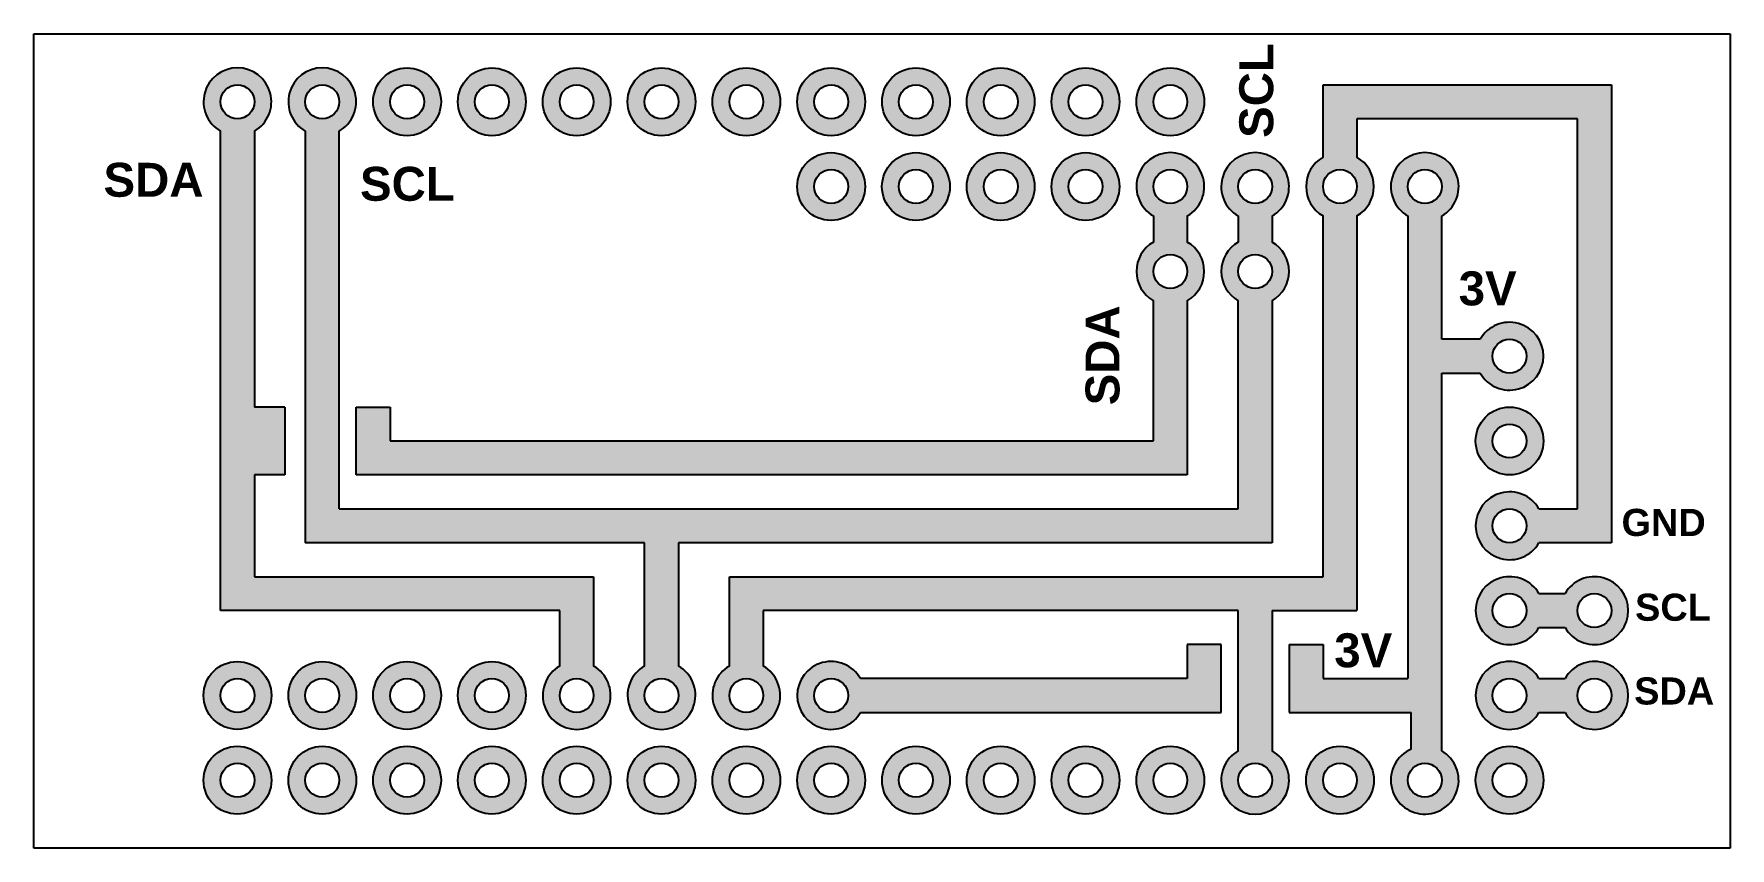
# Model space of a CAD drawing. Header units: millimetres. Extents: x 0 to 170, y -24 to 0.
# Drawn here: x 0 to 50, y -24 to 0 of the extents above; entities that cross this region are included whole.
import ezdxf

# ---------------------------------------------------------------- set-up
doc = ezdxf.new("R2010")
doc.units = ezdxf.units.MM
doc.layers.get('0').update_dxf_attribs({"lineweight": 25, "true_color": 0x000000})
doc.layers.add('b', color=7, linetype='Continuous', lineweight=25, true_color=0x000000)
doc.layers.add('text', color=7, linetype='Continuous', lineweight=25, true_color=0x000000)
doc.styles.add('textstyle0', font='')
doc.styles.add('textstyle1', font='')
doc.styles.add('textstyle20', font='')
doc.styles.add('textstyle21', font='')
doc.styles.add('textstyle22', font='')
doc.styles.add('textstyle23', font='')
doc.styles.add('textstyle24', font='')
doc.styles.add('textstyle25', font='')
doc.styles.add('textstyle26', font='')
doc.styles.get('textstyle0').set_extended_font_data('Liberation Sans', bold=True)
doc.styles.get('textstyle1').set_extended_font_data('Liberation Sans', bold=True)
doc.styles.get('textstyle20').set_extended_font_data('Liberation Sans', bold=True)
doc.styles.get('textstyle21').set_extended_font_data('Liberation Sans', bold=True)
doc.styles.get('textstyle22').set_extended_font_data('Liberation Sans', bold=True)
doc.styles.get('textstyle23').set_extended_font_data('Liberation Sans', bold=True)
doc.styles.get('textstyle24').set_extended_font_data('Liberation Sans', bold=True)
doc.styles.get('textstyle25').set_extended_font_data('Liberation Sans', bold=True)
doc.styles.get('textstyle26').set_extended_font_data('Liberation Sans', bold=True)

msp = doc.modelspace()

# ---------------------------------------------------------------- hatches: boundary and pattern name
at = {"layer": 'b'}
h = msp.add_hatch(color=256, dxfattribs=at)
edge = h.paths.add_edge_path()
edge.add_line((34, -5.366025403784438), (34, -6.133974596215562))
edge.add_arc((33.5, -7), 1, 300, 60, ccw=False)
edge.add_line((34, -7.866025403784438), (34, -12.999999999999998))
edge.add_line((34, -12.999999999999996), (9.5, -12.999999999999998))
edge.add_line((9.5, -12.999999999999998), (9.5, -10.999999999999998))
edge.add_line((9.5, -10.999999999999998), (10.5, -10.999999999999998))
edge.add_line((10.5, -10.999999999999998), (10.5, -11.999999999999998))
edge.add_line((10.5, -11.999999999999998), (32.99999999999999, -11.999999999999996))
edge.add_line((33, -11.999999999999998), (33, -7.8660254037844375))
edge.add_arc((33.5, -7), 1, 120, 239.99999999999994, ccw=False)
edge.add_line((33, -6.133974596215562), (33, -5.366025403784438))
edge.add_arc((33.5, -4.5), 1, 300, 240, ccw=False)
edge = h.paths.add_edge_path()
edge.add_line((35.5, -17), (21.499999999999996, -17))
edge.add_line((21.499999999999996, -17), (21.499999999999996, -18.63397459621556))
edge.add_arc((21, -19.5), 1, 120.00000000000006, 60.00000000000023, ccw=False)
edge.add_line((20.5, -18.633974596215563), (20.5, -15.999999999999998))
edge.add_line((20.5, -15.999999999999998), (38, -15.999999999999998))
edge.add_line((38, -15.999999999999998), (38, -5.3660254037844375))
edge.add_arc((38.5, -4.499999999999999), 1, 119.99999999999997, 239.99999999999983, ccw=False)
edge.add_line((38, -3.6339745962155607), (38, -1.4999999999999998))
edge.add_line((38, -1.4999999999999998), (46.49999999999999, -1.4999999999999998))
edge.add_line((46.49999999999999, -1.4999999999999998), (46.49999999999999, -14.999999999999998))
edge.add_line((46.49999999999999, -14.999999999999998), (44.366025403784434, -14.999999999999998))
edge.add_arc((43.49999999999999, -14.5), 1, 30.00000000000034, 330.0000000000001, ccw=False)
edge.add_line((44.36602540378443, -13.999999999999996), (45.5, -14))
edge.add_line((45.5, -14), (45.49999999999999, -2.5))
edge.add_line((45.49999999999999, -2.5), (39, -2.5))
edge.add_line((39, -2.5), (39, -3.6339745962155603))
edge.add_arc((38.5, -4.499999999999999), 1, 300, 60, ccw=False)
edge.add_line((39, -5.3660254037844375), (39, -17))
edge.add_line((39, -17), (36.5, -17))
edge.add_line((36.5, -17), (36.5, -21.133974596215555))
edge.add_arc((36, -21.999999999999996), 1, 120.00000000000006, 60.00000000000006, ccw=False)
edge.add_line((35.5, -21.13397459621556), (35.5, -17))
edge = h.paths.add_edge_path()
edge.add_line((19, -14.999999999999996), (19, -18.633974596215563))
edge.add_arc((18.5, -19.5), 1, 120.00000000000006, 59.999999999999886, ccw=False)
edge.add_line((18, -18.633974596215563), (18, -15.499999999999998))
edge.add_line((18, -15.499999999999998), (18, -14.999999999999998))
edge.add_line((18, -14.999999999999998), (7.999999999999999, -14.999999999999996))
edge.add_line((8, -14.999999999999998), (7.999999999999999, -2.866025403784438))
edge.add_arc((8.5, -2), 1, 299.99999999999994, 239.99999999999994, ccw=False)
edge.add_line((9, -2.8660254037843895), (9, -13.999999999999998))
edge.add_line((9, -13.999999999999998), (35.5, -13.999999999999998))
edge.add_line((35.5, -13.999999999999998), (35.5, -7.86602540378444))
edge.add_arc((36, -6.999999999999999), 1, 120, 239.99999999999994, ccw=False)
edge.add_line((35.5, -6.133974596215561), (35.5, -5.3660254037844375))
edge.add_arc((36, -4.499999999999999), 1, 300, 240, ccw=False)
edge.add_line((36.5, -5.3660254037844375), (36.5, -6.133974596215561))
edge.add_arc((36, -6.999999999999999), 1, 300, 60, ccw=False)
edge.add_line((36.5, -7.866025403784437), (36.5, -14.999999999999998))
edge.add_line((36.5, -14.999999999999998), (19, -14.999999999999998))
edge = h.paths.add_edge_path()
edge.add_arc((16, -19.5), 1, 120.00000000000011, 59.999999999999964)
edge.add_line((16.5, -18.633974596215563), (16.5, -15.999999999999998))
edge.add_line((16.5, -15.999999999999998), (6.499999999999999, -15.999999999999998))
edge.add_line((6.499999999999999, -15.999999999999998), (6.499999999999999, -12.999999999999996))
edge.add_line((6.499999999999999, -12.999999999999998), (7.3999999999999995, -12.999999999999998))
edge.add_line((7.3999999999999995, -12.999999999999998), (7.3999999999999995, -10.999999999999998))
edge.add_line((7.3999999999999995, -10.999999999999998), (6.499999999999999, -10.999999999999998))
edge.add_line((6.499999999999999, -10.999999999999998), (6.499999999999999, -2.866025403784438))
edge.add_arc((6, -2), 1, 300, 239.99999999999994)
edge.add_line((5.499999999999999, -2.8660254037844286), (5.499999999999999, -17))
edge.add_line((5.499999999999999, -17), (15.499999999999998, -17))
edge.add_line((15.499999999999998, -17), (15.499999999999998, -18.633974596215563))
edge = h.paths.add_edge_path()
edge.add_line((34, -18), (34, -19))
edge.add_line((34, -19), (24.366025403784427, -19))
edge.add_arc((23.5, -19.499999999999996), 1, 29.999999999999954, 329.99999999999983)
edge.add_line((24.366025403784437, -20), (35, -20))
edge.add_line((35, -20), (35, -18))
edge.add_line((35, -18), (34, -18))
edge = h.paths.add_edge_path()
edge.add_arc((6, -22), 1, 0, 360)
edge = h.paths.add_edge_path()
edge.add_arc((8.5, -22), 0.5, 0, 360)
edge = h.paths.add_edge_path()
edge.add_arc((8.5, -1.9999999999999998), 0.5, 0, 360)
edge = h.paths.add_edge_path()
edge.add_arc((6, -22), 0.5, 0, 360)
edge = h.paths.add_edge_path()
edge.add_arc((6, -2), 0.5, 0, 360)
edge = h.paths.add_edge_path()
edge.add_arc((18.5, -22), 0.5, 0, 360)
edge = h.paths.add_edge_path()
edge.add_arc((18.5, -1.999999999999999), 0.5, 0, 360)
edge = h.paths.add_edge_path()
edge.add_arc((16, -22), 0.5, 0, 360)
edge = h.paths.add_edge_path()
edge.add_arc((16, -1.9999999999999991), 0.5, 0, 360)
edge = h.paths.add_edge_path()
edge.add_arc((13.5, -22), 0.5, 0, 360)
edge = h.paths.add_edge_path()
edge.add_arc((13.5, -1.9999999999999993), 0.5, 0, 360)
edge = h.paths.add_edge_path()
edge.add_arc((11, -22), 0.5, 0, 360)
edge = h.paths.add_edge_path()
edge.add_arc((11, -1.9999999999999996), 0.5, 0, 360)
edge = h.paths.add_edge_path()
edge.add_line((38, -19), (40.49999999999999, -19))
edge.add_line((40.49999999999999, -19), (40.49999999999999, -5.366025403784433))
edge.add_arc((41, -4.499999999999998), 1, 299.99999999999955, 239.99999999999955, ccw=False)
edge.add_line((41.49999999999999, -5.3660254037844375), (41.49999999999999, -9))
edge.add_line((41.49999999999999, -9), (42.63397459621555, -9))
edge.add_arc((43.49999999999999, -9.5), 1, 209.99999999999991, 150.00000000000006, ccw=False)
edge.add_line((42.63397459621555, -10), (41.49999999999999, -10))
edge.add_line((41.49999999999999, -10), (41.49999999999999, -20))
edge.add_line((41.5, -20), (41.5, -21.13397459621556))
edge.add_arc((41, -21.999999999999996), 1, 113.57817847820218, 60, ccw=False)
edge.add_line((40.599999999999994, -21.08348486100883), (40.599999999999994, -20))
edge.add_line((40.599999999999994, -19.999999999999996), (37, -20))
edge.add_line((37, -20), (37, -18))
edge.add_line((37, -18), (38, -18))
edge.add_line((38, -18), (38, -19))
edge = h.paths.add_edge_path()
edge.add_arc((43.5, -21.999999999999996), 1, 0, 360)
edge = h.paths.add_edge_path()
edge.add_arc((38.5, -21.999999999999996), 1, 0, 360)
edge = h.paths.add_edge_path()
edge.add_arc((36, -6.999999999999999), 0.5, 0, 360)
edge = h.paths.add_edge_path()
edge.add_arc((13.5, -22), 1, 0, 360)
edge = h.paths.add_edge_path()
edge.add_arc((11, -22), 1, 0, 360)
edge = h.paths.add_edge_path()
edge.add_arc((8.5, -22), 1, 0, 360)
edge = h.paths.add_edge_path()
edge.add_arc((33.5, -1.9999999999999973), 1, 0, 360)
edge = h.paths.add_edge_path()
edge.add_arc((45.99999999999999, -19.5), 1, 209.99999999999994, 150.00000000000009)
edge.add_line((45.13397459621555, -19), (44.366025403784434, -19))
edge.add_arc((43.49999999999999, -19.5), 1, 29.99999999999993, 330.00000000000006)
edge.add_line((44.366025403784434, -20), (45.13397459621555, -20))
edge = h.paths.add_edge_path()
edge.add_arc((31, -1.9999999999999978), 1, 0, 360)
edge = h.paths.add_edge_path()
edge.add_arc((28.5, -1.9999999999999982), 1, 0, 360)
edge = h.paths.add_edge_path()
edge.add_arc((45.99999999999999, -17), 1, 209.99999999999994, 150.00000000000009)
edge.add_line((45.13397459621555, -16.5), (44.366025403784434, -16.5))
edge.add_arc((43.49999999999999, -17), 1, 29.99999999999993, 330.00000000000006)
edge.add_line((44.366025403784434, -17.5), (45.13397459621555, -17.5))
edge = h.paths.add_edge_path()
edge.add_arc((26, -1.9999999999999982), 1, 0, 360)
edge = h.paths.add_edge_path()
edge.add_arc((33.5, -21.999999999999996), 1, 0, 360)
edge = h.paths.add_edge_path()
edge.add_arc((31, -21.999999999999996), 1, 0, 360)
edge = h.paths.add_edge_path()
edge.add_arc((28.5, -21.999999999999996), 1, 0, 360)
edge = h.paths.add_edge_path()
edge.add_arc((26, -22), 1, 0, 360)
edge = h.paths.add_edge_path()
edge.add_arc((23.5, -22), 1, 0, 360)
edge = h.paths.add_edge_path()
edge.add_arc((21, -22), 1, 0, 360)
edge = h.paths.add_edge_path()
edge.add_arc((18.5, -22), 1, 0, 360)
edge = h.paths.add_edge_path()
edge.add_arc((16, -22), 1, 0, 360)
edge = h.paths.add_edge_path()
edge.add_arc((45.99999999999999, -17), 0.5, 0, 360)
edge = h.paths.add_edge_path()
edge.add_arc((45.99999999999999, -19.5), 0.5, 0, 360)
edge = h.paths.add_edge_path()
edge.add_arc((43.5, -21.999999999999996), 0.5, 0, 360)
edge = h.paths.add_edge_path()
edge.add_arc((23.5, -1.9999999999999982), 1, 0, 360)
edge = h.paths.add_edge_path()
edge.add_arc((21, -1.9999999999999987), 1, 0, 360)
edge = h.paths.add_edge_path()
edge.add_arc((18.5, -1.9999999999999991), 1, 0, 360)
edge = h.paths.add_edge_path()
edge.add_arc((16, -1.9999999999999991), 1, 0, 360)
edge = h.paths.add_edge_path()
edge.add_arc((13.5, -1.9999999999999991), 1, 0, 360)
edge = h.paths.add_edge_path()
edge.add_arc((11, -1.9999999999999996), 1, 0, 360)
edge = h.paths.add_edge_path()
edge.add_arc((28.5, -21.999999999999996), 0.5, 0, 360)
edge = h.paths.add_edge_path()
edge.add_arc((28.5, -1.999999999999998), 0.5, 0, 360)
edge = h.paths.add_edge_path()
edge.add_arc((26, -22), 0.5, 0, 360)
edge = h.paths.add_edge_path()
edge.add_arc((26, -1.9999999999999982), 0.5, 0, 360)
edge = h.paths.add_edge_path()
edge.add_arc((23.5, -22), 0.5, 0, 360)
edge = h.paths.add_edge_path()
edge.add_arc((23.5, -1.9999999999999984), 0.5, 0, 360)
edge = h.paths.add_edge_path()
edge.add_arc((21, -22), 0.5, 0, 360)
edge = h.paths.add_edge_path()
edge.add_arc((21, -1.9999999999999987), 0.5, 0, 360)
edge = h.paths.add_edge_path()
edge.add_arc((41, -21.999999999999996), 0.5, 0, 360)
edge = h.paths.add_edge_path()
edge.add_arc((38.5, -21.999999999999996), 0.5, 0, 360)
edge = h.paths.add_edge_path()
edge.add_arc((36, -21.999999999999996), 0.5, 0, 360)
edge = h.paths.add_edge_path()
edge.add_arc((33.5, -21.999999999999996), 0.5, 0, 360)
edge = h.paths.add_edge_path()
edge.add_arc((33.5, -1.9999999999999976), 0.5, 0, 360)
edge = h.paths.add_edge_path()
edge.add_arc((31, -21.999999999999996), 0.5, 0, 360)
edge = h.paths.add_edge_path()
edge.add_arc((31, -1.9999999999999978), 0.5, 0, 360)
edge = h.paths.add_edge_path()
edge.add_arc((43.49999999999999, -9.5), 0.5, 0, 360)
edge = h.paths.add_edge_path()
edge.add_arc((43.49999999999999, -12), 0.5, 0, 360)
edge = h.paths.add_edge_path()
edge.add_arc((43.49999999999999, -14.5), 0.5, 0, 360)
edge = h.paths.add_edge_path()
edge.add_arc((43.49999999999999, -17), 0.5, 0, 360)
edge = h.paths.add_edge_path()
edge.add_arc((43.49999999999999, -19.5), 0.5, 0, 360)
edge = h.paths.add_edge_path()
edge.add_arc((43.49999999999999, -12), 1, 0, 360)
edge = h.paths.add_edge_path()
edge.add_arc((13.5, -19.5), 1, 0, 360)
edge = h.paths.add_edge_path()
edge.add_arc((11, -19.5), 1, 0, 360)
edge = h.paths.add_edge_path()
edge.add_arc((8.5, -19.5), 1, 0, 360)
edge = h.paths.add_edge_path()
edge.add_arc((8.5, -19.5), 0.5, 0, 360)
edge = h.paths.add_edge_path()
edge.add_arc((31, -4.499999999999999), 1, 0, 360)
edge = h.paths.add_edge_path()
edge.add_arc((28.5, -4.499999999999999), 1, 0, 360)
edge = h.paths.add_edge_path()
edge.add_arc((25.999999999999996, -4.5), 1, 0, 360)
edge = h.paths.add_edge_path()
edge.add_arc((5.999999999999999, -19.5), 1, 0, 360)
edge = h.paths.add_edge_path()
edge.add_arc((5.999999999999999, -19.5), 0.5, 0, 360)
edge = h.paths.add_edge_path()
edge.add_arc((18.5, -19.5), 0.5, 0, 360)
edge = h.paths.add_edge_path()
edge.add_arc((16, -19.5), 0.5, 0, 360)
edge = h.paths.add_edge_path()
edge.add_arc((13.5, -19.5), 0.5, 0, 360)
edge = h.paths.add_edge_path()
edge.add_arc((11, -19.5), 0.5, 0, 360)
edge = h.paths.add_edge_path()
edge.add_arc((23.5, -19.499999999999996), 0.5, 0, 360)
edge = h.paths.add_edge_path()
edge.add_arc((21, -19.5), 0.5, 0, 360)
edge = h.paths.add_edge_path()
edge.add_arc((25.999999999999996, -4.5), 0.5, 0, 360)
edge = h.paths.add_edge_path()
edge.add_arc((33.5, -4.5), 0.5, 0, 360)
edge = h.paths.add_edge_path()
edge.add_arc((33.5, -7), 0.5, 0, 360)
edge = h.paths.add_edge_path()
edge.add_arc((23.499999999999996, -4.5), 1, 0, 360)
edge = h.paths.add_edge_path()
edge.add_arc((23.499999999999996, -4.5), 0.5, 0, 360)
edge = h.paths.add_edge_path()
edge.add_arc((36, -4.499999999999999), 0.5, 0, 360)
edge = h.paths.add_edge_path()
edge.add_arc((31, -4.499999999999999), 0.5, 0, 360)
edge = h.paths.add_edge_path()
edge.add_arc((28.5, -4.499999999999999), 0.5, 0, 360)
edge = h.paths.add_edge_path()
edge.add_arc((41, -4.499999999999998), 0.5, 0, 360)
edge = h.paths.add_edge_path()
edge.add_arc((38.5, -4.499999999999999), 0.5, 0, 360)

# ---------------------------------------------------------------- linework, layer by layer
for p, q in [((0, 0), (50, 0)), ((0, -24), (0, 0)), ((50, 0), (50, -24)), ((50, -24), (0, -24))]:
    msp.add_line(p, q)
for p, q in [((38, -3.6339745962155607), (38, -1.4999999999999998)), ((38, -1.4999999999999998), (46.49999999999999, -1.4999999999999998)), ((46.49999999999999, -1.4999999999999998), (46.49999999999999, -14.999999999999998)), ((45.49999999999999, -2.5), (39, -2.5)), ((39, -2.5), (39, -3.6339745962155603)), ((45.5, -14), (45.49999999999999, -2.5)), ((5.499999999999999, -17), (5.499999999999999, -2.8660254037844286)), ((6.499999999999999, -2.866025403784438), (6.499999999999999, -10.999999999999998)), ((7.999999999999999, -2.866025403784438), (8, -14.999999999999998)), ((9, -13.999999999999998), (9, -2.8660254037843895)), ((33, -5.366025403784438), (33, -6.133974596215562)), ((34, -5.366025403784438), (34, -6.133974596215562)), ((35.5, -5.3660254037844375), (35.5, -6.133974596215561)), ((36.5, -5.3660254037844375), (36.5, -6.133974596215561)), ((38, -15.999999999999998), (38, -5.3660254037844375)), ((39, -5.3660254037844375), (39, -17)), ((40.49999999999999, -5.366025403784433), (40.49999999999999, -19)), ((41.49999999999999, -9), (41.49999999999999, -5.3660254037844375)), ((33, -11.999999999999998), (33, -7.8660254037844375)), ((34, -7.866025403784438), (34, -12.999999999999998)), ((35.5, -13.999999999999998), (35.5, -7.86602540378444)), ((36.5, -7.866025403784437), (36.5, -14.999999999999998)), ((42.63397459621555, -9), (41.49999999999999, -9)), ((41.49999999999999, -20), (41.49999999999999, -10)), ((41.49999999999999, -10), (42.63397459621555, -10)), ((7.3999999999999995, -10.999999999999998), (6.499999999999999, -10.999999999999998)), ((7.3999999999999995, -10.999999999999998), (7.3999999999999995, -12.999999999999998)), ((9.5, -12.999999999999998), (9.5, -10.999999999999998)), ((9.5, -10.999999999999998), (10.5, -10.999999999999998)), ((10.5, -10.999999999999998), (10.5, -11.999999999999998)), ((10.5, -11.999999999999998), (32.99999999999999, -11.999999999999996)), ((6.499999999999999, -12.999999999999996), (6.499999999999999, -15.999999999999998)), ((7.3999999999999995, -12.999999999999998), (6.499999999999999, -12.999999999999998)), ((34, -12.999999999999996), (9.5, -12.999999999999998)), ((9, -13.999999999999998), (35.5, -13.999999999999998)), ((44.36602540378443, -13.999999999999996), (45.5, -14)), ((18, -14.999999999999998), (7.999999999999999, -14.999999999999996)), ((18, -15.499999999999998), (18, -14.999999999999998)), ((19, -14.999999999999996), (19, -18.633974596215563)), ((36.5, -14.999999999999998), (19, -14.999999999999998)), ((46.49999999999999, -14.999999999999998), (44.366025403784434, -14.999999999999998)), ((18, -18.633974596215563), (18, -15.499999999999998)), ((6.499999999999999, -15.999999999999998), (16.5, -15.999999999999998)), ((16.5, -15.999999999999998), (16.5, -18.633974596215563)), ((20.5, -18.633974596215563), (20.5, -15.999999999999998)), ((20.5, -15.999999999999998), (38, -15.999999999999998)), ((44.366025403784434, -16.5), (45.13397459621555, -16.5)), ((15.499999999999998, -17), (5.499999999999999, -17)), ((15.499999999999998, -18.633974596215563), (15.499999999999998, -17)), ((35.5, -17), (21.499999999999996, -17)), ((21.499999999999996, -17), (21.499999999999996, -18.63397459621556)), ((35.5, -21.13397459621556), (35.5, -17)), ((36.5, -17), (36.5, -21.133974596215555)), ((36.5, -17), (39, -17)), ((44.366025403784434, -17.5), (45.13397459621555, -17.5)), ((35, -18), (34, -18)), ((34, -18), (34, -19)), ((35, -20), (35, -18)), ((37, -18), (37, -20)), ((37, -18), (38, -18)), ((38, -18), (38, -19)), ((34, -19), (24.366025403784427, -19)), ((38, -19), (40.49999999999999, -19)), ((44.366025403784434, -19), (45.13397459621555, -19)), ((24.366025403784437, -20), (35, -20)), ((37, -20), (40.599999999999994, -19.999999999999996)), ((40.599999999999994, -21.08348486100883), (40.599999999999994, -20)), ((41.5, -21.13397459621556), (41.5, -20)), ((44.366025403784434, -20), (45.13397459621555, -20))]:
    msp.add_line(p, q, dxfattribs=at)
for centre, radius in [((11, -1.9999999999999996), 1), ((13.5, -1.9999999999999991), 1), ((16, -1.9999999999999991), 1), ((18.5, -1.9999999999999991), 1), ((21, -1.9999999999999987), 1), ((23.5, -1.9999999999999982), 1), ((26, -1.9999999999999982), 1), ((28.5, -1.9999999999999982), 1), ((31, -1.9999999999999978), 1), ((33.5, -1.9999999999999973), 1), ((6, -2), 0.5), ((8.5, -1.9999999999999998), 0.5), ((11, -1.9999999999999996), 0.5), ((13.5, -1.9999999999999993), 0.5), ((16, -1.9999999999999991), 0.5), ((18.5, -1.999999999999999), 0.5), ((21, -1.9999999999999987), 0.5), ((23.5, -1.9999999999999984), 0.5), ((26, -1.9999999999999982), 0.5), ((28.5, -1.999999999999998), 0.5), ((31, -1.9999999999999978), 0.5), ((33.5, -1.9999999999999976), 0.5), ((23.499999999999996, -4.5), 1), ((25.999999999999996, -4.5), 1), ((28.5, -4.499999999999999), 1), ((31, -4.499999999999999), 1), ((23.499999999999996, -4.5), 0.5), ((25.999999999999996, -4.5), 0.5), ((28.5, -4.499999999999999), 0.5), ((31, -4.499999999999999), 0.5), ((33.5, -4.5), 0.5), ((36, -4.499999999999999), 0.5), ((38.5, -4.499999999999999), 0.5), ((41, -4.499999999999998), 0.5), ((33.5, -7), 0.5), ((36, -6.999999999999999), 0.5), ((43.49999999999999, -9.5), 0.5), ((43.49999999999999, -12), 1), ((43.49999999999999, -12), 0.5), ((43.49999999999999, -14.5), 0.5), ((43.49999999999999, -17), 0.5), ((45.99999999999999, -17), 0.5), ((5.999999999999999, -19.5), 1), ((8.5, -19.5), 1), ((11, -19.5), 1), ((13.5, -19.5), 1), ((5.999999999999999, -19.5), 0.5), ((8.5, -19.5), 0.5), ((11, -19.5), 0.5), ((13.5, -19.5), 0.5), ((16, -19.5), 0.5), ((18.5, -19.5), 0.5), ((21, -19.5), 0.5), ((23.5, -19.499999999999996), 0.5), ((43.49999999999999, -19.5), 0.5), ((45.99999999999999, -19.5), 0.5), ((6, -22), 1), ((8.5, -22), 1), ((11, -22), 1), ((13.5, -22), 1), ((16, -22), 1), ((18.5, -22), 1), ((21, -22), 1), ((23.5, -22), 1), ((26, -22), 1), ((28.5, -21.999999999999996), 1), ((31, -21.999999999999996), 1), ((33.5, -21.999999999999996), 1), ((38.5, -21.999999999999996), 1), ((43.5, -21.999999999999996), 1), ((6, -22), 0.5), ((8.5, -22), 0.5), ((11, -22), 0.5), ((13.5, -22), 0.5), ((16, -22), 0.5), ((18.5, -22), 0.5), ((21, -22), 0.5), ((23.5, -22), 0.5), ((26, -22), 0.5), ((28.5, -21.999999999999996), 0.5), ((31, -21.999999999999996), 0.5), ((33.5, -21.999999999999996), 0.5), ((36, -21.999999999999996), 0.5), ((38.5, -21.999999999999996), 0.5), ((41, -21.999999999999996), 0.5), ((43.5, -21.999999999999996), 0.5)]:
    msp.add_circle(centre, radius, dxfattribs=at)
for centre, start, end in [((6, -2), 300, 239.99999999999994), ((8.5, -2), 300, 239.99999999999994), ((33.5, -4.5), 300, 240), ((36, -4.499999999999999), 300, 240), ((41, -4.499999999999998), 299.99999999999955, 239.99999999999952), ((38.5, -4.499999999999999), 120, 239.99999999999983), ((38.5, -4.499999999999999), 300, 60.00000000000001), ((33.5, -7), 120.00000000000001, 239.99999999999994), ((33.5, -7), 300, 60), ((36, -6.999999999999999), 120.00000000000001, 239.99999999999994), ((36, -6.999999999999999), 300, 60), ((43.49999999999999, -9.5), 209.99999999999994, 150.00000000000009), ((43.49999999999999, -14.5), 30.00000000000031, 330.00000000000017), ((43.49999999999999, -17), 29.99999999999993, 330.00000000000006), ((45.99999999999999, -17), 209.99999999999994, 150.00000000000009), ((23.5, -19.499999999999996), 29.999999999999954, 329.99999999999983), ((43.49999999999999, -19.5), 29.99999999999993, 330.00000000000006), ((45.99999999999999, -19.5), 209.99999999999994, 150.00000000000009), ((16, -19.5), 120.00000000000011, 59.999999999999964), ((18.5, -19.5), 120.00000000000003, 59.999999999999865), ((21, -19.5), 120.00000000000003, 60.00000000000025), ((36, -21.999999999999996), 120.00000000000003, 60.00000000000008), ((41, -21.999999999999996), 113.57817847820219, 59.999999999999964)]:
    msp.add_arc(centre, 1, start, end, dxfattribs=at)

# ---------------------------------------------------------------- texts
at = {"layer": 'text', "char_height": 1, "attachment_point": 3, "rotation": 90}
for s, insert, style in [('SCL', (35.532641418930375, -0.271453023684749), 'textstyle24'), ('SDA', (31, -8), 'textstyle20')]:
    msp.add_mtext(s, dxfattribs=dict(at, insert=insert, style=style))
at = {"layer": 'text', "char_height": 1}
for s, insert, attachment_point, style in [('SDA', (5, -3.8), 3, 'textstyle26'), ('SCL', (9.612425745317056, -3.9182614897640344), 1, 'textstyle23'), ('3V', (42, -7), 1, 'textstyle22'), ('\\H0.8;GND', (46.8, -13.999999999999998), 1, 'textstyle21'), ('\\H0.8;SCL', (47.199999999999996, -16.5), 1, 'textstyle1'), ('3V', (38.33296144189969, -17.668523080150177), 1, 'textstyle25'), ('\\H0.8;SDA', (47.17252726662565, -18.96808946879022), 1, 'textstyle0')]:
    msp.add_mtext(s, dxfattribs=dict(at, insert=insert, attachment_point=attachment_point, style=style))

doc.saveas('drawing.dxf')
